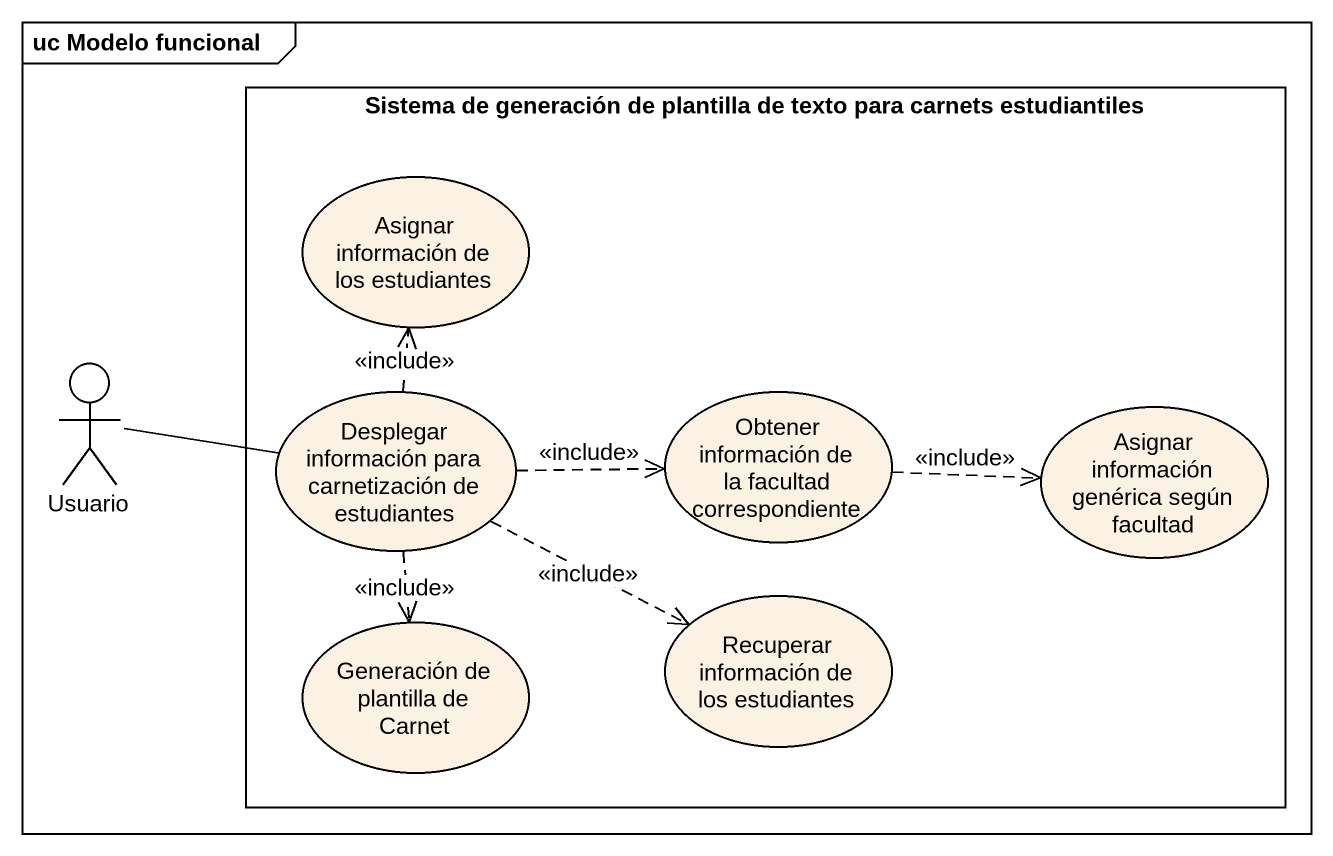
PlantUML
@startuml
mainframe uc Modelo funcional
rectangle "Sistema de generación de plantilla de texto para carnets estudiantiles" as Sistema_de_generación_de {
  usecase "Asignar información de los estudiantes" as Asignar_información_de_los
  usecase "Desplegar información para carnetización de estudiantes" as Desplegar_información_para
  usecase "Obtener información de la facultad correspondiente" as Obtener_información_de_la
  usecase "Asignar información genérica según facultad" as Asignar_información
  usecase "Generación de plantilla de Carnet" as Generación_de_plantilla_de
  usecase "Recuperar información de los estudiantes" as Recuperar_información_de
}
actor Usuario
Usuario -right- Desplegar_información_para
Desplegar_información_para .up.> Asignar_información_de_los : <<include>>
Desplegar_información_para .right.> Obtener_información_de_la : <<include>>
Desplegar_información_para ..> Generación_de_plantilla_de : <<include>>
Desplegar_información_para .right.> Recuperar_información_de : <<include>>
Obtener_información_de_la .right.> Asignar_información : <<include>>
@enduml
